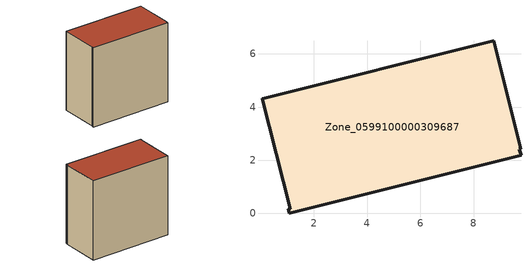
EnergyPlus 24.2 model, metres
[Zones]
Zone_0599100000309687
 floor ground (C_G): 9.77,2.43 9.72,2.42 9.78,2.19 1.08,0 1.04,0.16 1.11,0.17 0.05,4.31 8.75,6.5 z0
 wall outside (C_F): 9.72,2.42 9.77,2.43 8.75,6.5 0.05,4.31 1.11,0.17 1.04,0.16 1.08,0 9.78,2.19 9.72,2.42 z0:8.6
 roof outside (C_R): 1.11,0.17 1.04,0.16 1.08,0 9.78,2.19 9.72,2.42 9.77,2.43 8.75,6.5 0.05,4.31 z8.6
[BUILDING]
Pand.0599100000309687: North Axis=0; Terrain=City; Loads Convergence Tolerance Value=0.04; Temperature Convergence Tolerance Value=0.4; Solar Distribution=FullExterior; Maximum Number of Warmup Days=25; Minimum Number of Warmup Days=1
[Site:Location]
Rotterdam.The.Hague.AP_ZH_NLD Design_Conditions: Latitude=51.96; Longitude=4.45; Time Zone=1; Elevation=-4.5
[SITE:GROUNDTEMPERATURE:BUILDINGSURFACE]
18, 18, 18, 18, 18, 18, 18, 18, 18, 18, 18, 18
[MATERIAL] Thermal Absorptance=0.9; Solar Absorptance=0.7; Visible Absorptance=0.7
Name | Roughness | Thickness | Conductivity | Density | Specific Heat
G.TC.1992-2005 | MediumSmooth | 0.15 | 0.06 | 540 | 1210
F.TC.1992-2005 | Rough | 0.3 | 0.12 | 1920 | 840
R.TC.1992-2005 | MediumRough | 0.2 | 0.08 | 1500 | 1000
[CONSTRUCTION]
C_G: G.TC.1992-2005
C_F: F.TC.1992-2005
C_R: R.TC.1992-2005
[ZONE]
Zone_0599100000309687: Type=1; Multiplier=1; Ceiling Height=Autocalculate; Volume=Autocalculate; Floor Area=autocalculate; Part of Total Floor Area=Yes
[ZONEINFILTRATION:DESIGNFLOWRATE]
Infil_Zone_0599100000309687: Zone or ZoneList or Space or SpaceList=Zone_0599100000309687; Schedule=AlwaysOn; Design Flow Rate Calculation Method=Flow/Area; Flow Rate per Floor Area=0.0015; Constant Term Coefficient=1; Temperature Term Coefficient=0; Velocity Term Coefficient=0; Velocity Squared Term Coefficient=0
[HVACTEMPLATE:ZONE:IDEALLOADSAIRSYSTEM]
Zone_0599100000309687: Maximum Heating Supply Air Temperature=50; Minimum Cooling Supply Air Temperature=13; Maximum Heating Supply Air Humidity Ratio=0.0156; Minimum Cooling Supply Air Humidity Ratio=0.0077; Heating Limit=NoLimit; Cooling Limit=NoLimit; Dehumidification Control Type=ConstantSensibleHeatRatio; Cooling Sensible Heat Ratio=0.7; Dehumidification Setpoint=60; Humidification Control Type=None; Humidification Setpoint=30; Outdoor Air Method=None; Outdoor Air Flow Rate per Person=0.00944; Outdoor Air Flow Rate per Zone Floor Area=0; Outdoor Air Flow Rate per Zone=0; Demand Controlled Ventilation Type=None; Outdoor Air Economizer Type=NoEconomizer; Heat Recovery Type=None; Sensible Heat Recovery Effectiveness=0.7; Latent Heat Recovery Effectiveness=0.65
[ZONECONTROL:THERMOSTAT]
ThermostatControl_Zone_0599100000309687: Zone or ZoneList=Zone_0599100000309687; Control Type Schedule=DualSetpointControlType; Control 1=Thermostat_Zone_0599100000309687; Temperature Difference Between Cutout And Setpoint=0
[THERMOSTATSETPOINT:DUALSETPOINT]
Thermostat_Zone_0599100000309687: Heating Setpoint Temperature Schedule=HeatingSetpoint_Zone_0599100000309687; Cooling Setpoint Temperature Schedule=CoolingSetpoint_Zone_0599100000309687
[SCHEDULE:COMPACT]
HeatingSetpoint_Zone_0599100000309687: Through: 12/31, For: AllDays, Until: 24:00, 21
CoolingSetpoint_Zone_0599100000309687: Through: 12/31, For: AllDays, Until: 24:00, 24
DualSetpointControlType: Through: 12/31, For: AllDays, Until: 24:00, 4
AlwaysOn: Through: 12/31, For: AllDays, Until: 24:00, 1
